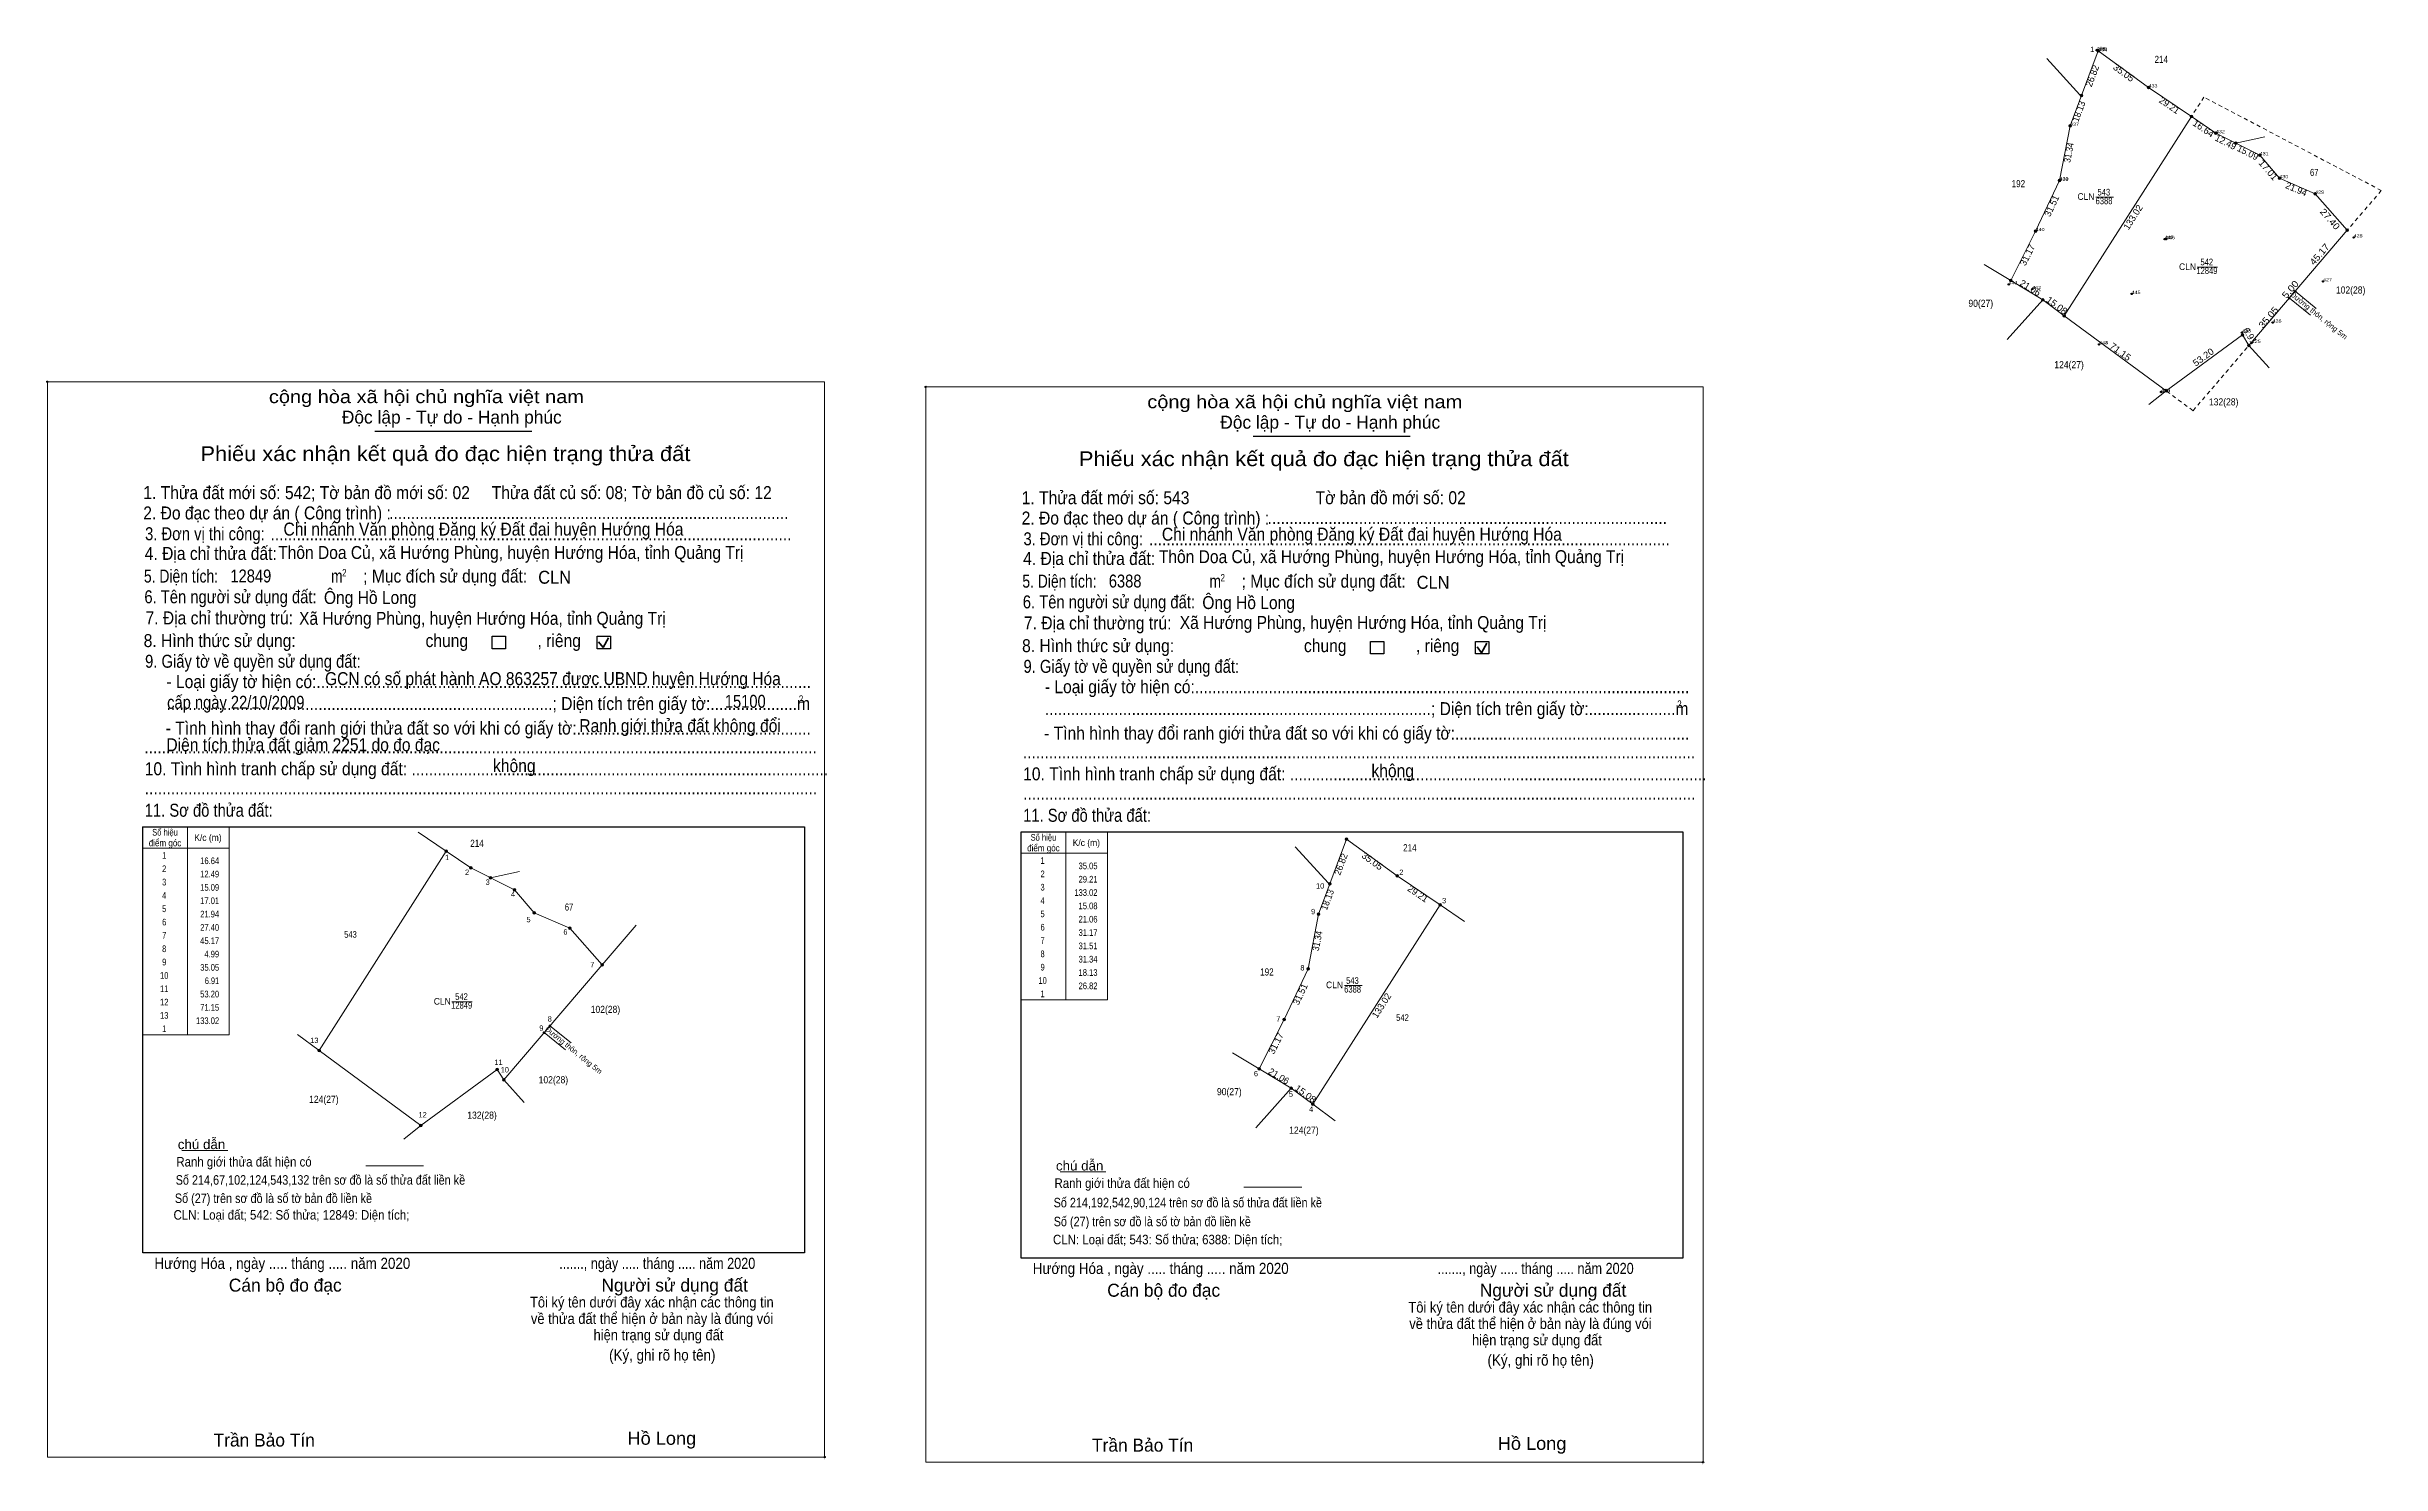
# Model space of a CAD drawing. Header units: metres. Extents: x 532767 to 534081, y 1851103 to 1851900.
import ezdxf
from ezdxf.enums import TextEntityAlignment as Align

# ---------------------------------------------------------------- set-up
doc = ezdxf.new("R2010")
doc.units = ezdxf.units.M
doc.header["$LTSCALE"] = 1.5
doc.header["$PDMODE"] = 32
doc.header["$PDSIZE"] = 0.75
doc.linetypes.add('SHORT_DASHED', pattern=[2.7, 1.5, -1.2])
for name, color, linetype, lineweight in [('10', 7, 'Continuous', 13), ('13', 7, 'Continuous', 13), ('17', 7, 'Continuous', 13), ('2', 7, 'Continuous', 25), ('4', 7, 'Continuous', 13), ('5', 7, 'Continuous', 13), ('6', 7, 'Continuous', 13), ('63', 7, 'Continuous', 13)]:
    doc.layers.add(name, color=color, linetype=linetype, lineweight=lineweight)
doc.layers.add('12', color=7, linetype='Continuous')
doc.layers.add('7', color=7, linetype='Continuous')

msp = doc.modelspace()

# ---------------------------------------------------------------- hatches: boundary and pattern name
at = {"layer": '4'}
for points in [[(534000.1, 1851846.21, 1), (533998.6, 1851846.21, 1)], [(533017.98, 1851432.93, 1), (533016.48, 1851432.93, 1)]]:
    msp.add_hatch(color=256, dxfattribs=at).paths.add_polyline_path(points)
at = {"layer": '5'}
for points in [[(533922.61, 1851898.12, 1), (533921.11, 1851898.12, 1)], [(533951.03, 1851877.61, 1), (533949.53, 1851877.61, 1)], [(533913.22, 1851873, 1), (533911.72, 1851873, 1)], [(533906.87, 1851856.02, 1), (533905.37, 1851856.02, 1)], [(533975.19, 1851861.19, 1), (533973.69, 1851861.19, 1)], [(533988.95, 1851851.83, 1), (533987.45, 1851851.83, 1)], [(534013.57, 1851839.41, 1), (534012.07, 1851839.41, 1)], [(533900.98, 1851825.24, 1), (533899.48, 1851825.24, 1)], [(534024.65, 1851826.5, 1), (534023.15, 1851826.5, 1)], [(534044.8, 1851817.81, 1), (534043.3, 1851817.81, 1)], [(533887.49, 1851796.76, 1), (533885.99, 1851796.76, 1)], [(534062.88, 1851797.22, 1), (534061.38, 1851797.22, 1)], [(533873.45, 1851768.93, 1), (533871.95, 1851768.93, 1)], [(533891.46, 1851758.02, 1), (533889.96, 1851758.02, 1)], [(534030.03, 1851759.1, 1), (534029.03, 1851759.1, 1)], [(534033.27, 1851762.89, 1), (534032.27, 1851762.89, 1)], [(533903.6, 1851749.08, 1), (533902.1, 1851749.08, 1)], [(534003.82, 1851738.31, 1), (534002.32, 1851738.31, 1)], [(534007.5, 1851732.46, 1), (534006, 1851732.46, 1)], [(533960.89, 1851706.89, 1), (533959.39, 1851706.89, 1)], [(533499.732, 1851454.599, 1), (533498.232, 1851454.599, 1)], [(532993.07, 1851447.91, 1), (532991.57, 1851447.91, 1)], [(533006.83, 1851438.55, 1), (533005.33, 1851438.55, 1)], [(533490.342, 1851429.479, 1), (533488.842, 1851429.479, 1)], [(533528.152, 1851434.089, 1), (533526.652, 1851434.089, 1)], [(533031.45, 1851426.13, 1), (533029.95, 1851426.13, 1)], [(533552.312, 1851417.669, 1), (533550.812, 1851417.669, 1)], [(533042.53, 1851413.22, 1), (533041.03, 1851413.22, 1)], [(533062.68, 1851404.53, 1), (533061.18, 1851404.53, 1)], [(533483.992, 1851412.499, 1), (533482.492, 1851412.499, 1)], [(533080.76, 1851383.94, 1), (533079.26, 1851383.94, 1)], [(533478.102, 1851381.719, 1), (533476.602, 1851381.719, 1)], [(533464.612, 1851353.239, 1), (533463.112, 1851353.239, 1)], [(533047.91, 1851345.82, 1), (533046.91, 1851345.82, 1)], [(533051.15, 1851349.61, 1), (533050.15, 1851349.61, 1)], [(532921.48, 1851335.8, 1), (532919.98, 1851335.8, 1)], [(533021.7, 1851325.03, 1), (533020.2, 1851325.03, 1)], [(533450.572, 1851325.409, 1), (533449.072, 1851325.409, 1)], [(533025.38, 1851319.18, 1), (533023.88, 1851319.18, 1)], [(533468.582, 1851314.499, 1), (533467.082, 1851314.499, 1)], [(533480.722, 1851305.559, 1), (533479.222, 1851305.559, 1)], [(532978.77, 1851293.61, 1), (532977.27, 1851293.61, 1)]]:
    msp.add_hatch(color=256, dxfattribs=at).paths.add_polyline_path(points)

# ---------------------------------------------------------------- linework, layer by layer
at = {"layer": '10'}
for p, q in [((533974.44, 1851861.19), (533902.85, 1851749.08)), ((534006.75, 1851732.46), (534062.13, 1851797.22)), ((533872.7, 1851768.93), (533890.71, 1851758.02)), ((534041.51, 1851749.41), (534029.53, 1851759.1)), ((534044.65, 1851753.29), (534032.77, 1851762.89)), ((532992.32, 1851447.91), (532920.73, 1851335.8)), ((533551.56, 1851417.67), (533479.97, 1851305.56)), ((533024.63, 1851319.18), (533080.01, 1851383.94)), ((533059.39, 1851336.13), (533047.41, 1851345.82)), ((533062.53, 1851340.01), (533050.65, 1851349.61)), ((533479.97, 1851305.56), (533492.63, 1851296.24))]:
    msp.add_line(p, q, dxfattribs=at)
for points in [[(533950.28, 1851877.61), (533921.86, 1851898.12), (533906.12, 1851856.02), (533900.23, 1851825.24), (533886.74, 1851796.76), (533872.7, 1851768.93)], [(533988.2, 1851851.83), (533974.44, 1851861.19), (533950.28, 1851877.61)], [(534062.13, 1851797.22), (534044.05, 1851817.81), (534023.9, 1851826.5), (534012.82, 1851839.41), (533988.2, 1851851.83)], [(533890.71, 1851758.02), (533902.85, 1851749.08), (533960.14, 1851706.89)], [(533960.14, 1851706.89), (534003.07, 1851738.31), (534006.75, 1851732.46)], [(533006.08, 1851438.55), (532992.32, 1851447.91), (532976.48, 1851458.67)], [(533527.4, 1851434.09), (533498.98, 1851454.6), (533483.24, 1851412.5), (533477.35, 1851381.72), (533463.86, 1851353.24), (533449.82, 1851325.41)], [(533080.01, 1851383.94), (533061.93, 1851404.53), (533041.78, 1851413.22), (533030.7, 1851426.13), (533006.08, 1851438.55)], [(533565.32, 1851408.31), (533551.56, 1851417.67), (533527.4, 1851434.09)], [(532908.59, 1851344.74), (532920.73, 1851335.8), (532978.02, 1851293.61)], [(532978.02, 1851293.61), (533020.95, 1851325.03), (533024.63, 1851319.18)], [(533449.82, 1851325.41), (533467.83, 1851314.5), (533479.97, 1851305.56)]]:
    msp.add_lwpolyline(points, dxfattribs=at)
at = {"layer": '13'}
for p, q in [((533920.63, 1851815.77), (533930.65, 1851815.77)), ((533977.56, 1851776.49), (533989.09, 1851776.49)), ((533497.75, 1851372.25), (533507.77, 1851372.25)), ((532995.44, 1851363.21), (533006.97, 1851363.21))]:
    msp.add_line(p, q, dxfattribs=at)
at = {"layer": '17'}
for p, q in [((532843.59, 1851279.58), (532869.39, 1851279.58)), ((533337.77, 1851267.56), (533363.57, 1851267.56))]:
    msp.add_line(p, q, dxfattribs=at)
at = {"layer": '2'}
for p, q in [((532952.06, 1851684.24), (533040.51, 1851684.24)), ((533446.39, 1851681.37), (533534.84, 1851681.37)), ((532821.46, 1851461.57), (533193.85, 1851461.57)), ((533193.85, 1851461.57), (533193.85, 1851221.86)), ((533315.79, 1851458.7), (533688.18, 1851458.7)), ((533688.18, 1851458.7), (533688.18, 1851218.99))]:
    msp.add_line(p, q, dxfattribs=at)
at = {"layer": '2', "lineweight": 35}
for p, q in [((533078.07, 1851565.68), (533080.56, 1851562.44)), ((533080.56, 1851562.44), (533083.59, 1851567.86)), ((533572.4, 1851562.81), (533574.89, 1851559.57)), ((533574.89, 1851559.57), (533577.92, 1851564.99))]:
    msp.add_line(p, q, dxfattribs=at)
at = {"layer": '2', "lineweight": 13}
for points in [[(532767.82, 1851711.99), (533205.24, 1851711.99), (533205.24, 1851106.98), (532767.82, 1851106.98)], [(533262.15, 1851709.12), (533699.57, 1851709.12), (533699.57, 1851104.11), (533262.15, 1851104.11)]]:
    msp.add_lwpolyline(points, close=True, dxfattribs=at)
at = {"layer": '2'}
for points in [[(533018.1, 1851568.79), (533025.62, 1851568.79), (533025.62, 1851561.79), (533018.1, 1851561.79)], [(533077.21, 1851568.79), (533084.72, 1851568.79), (533084.72, 1851561.79), (533077.21, 1851561.79)], [(533512.43, 1851565.92), (533519.95, 1851565.92), (533519.95, 1851558.92), (533512.43, 1851558.92)], [(533571.54, 1851565.92), (533579.05, 1851565.92), (533579.05, 1851558.92), (533571.54, 1851558.92)]]:
    msp.add_lwpolyline(points, close=True, dxfattribs=at)
for points in [[(533193.85, 1851221.86), (532821.46, 1851221.86), (532821.46, 1851461.57)], [(533688.18, 1851218.99), (533315.79, 1851218.99), (533315.79, 1851458.7)]]:
    msp.add_lwpolyline(points, dxfattribs=at)
for p in [(532767.82, 1851711.99), (533262.15, 1851709.12), (533205.24, 1851106.98), (533699.57, 1851104.11)]:
    msp.add_point(p, dxfattribs=at)
at = {"layer": '4'}
for p, q in [((534015.63, 1851849.74), (533999.35, 1851846.21)), ((533872.7, 1851768.93), (533857.74, 1851777.99)), ((533870.75, 1851735.81), (533890.71, 1851758.02)), ((534006.75, 1851732.46), (534018.23, 1851719.86)), ((533960.14, 1851706.89), (533950.51, 1851699.16)), ((532846.65, 1851344.57), (532846.65, 1851461.57)), ((533340.98, 1851458.7), (533340.98, 1851364.2)), ((533033.51, 1851436.46), (533017.23, 1851432.93)), ((533099.15, 1851406.3), (533080.01, 1851383.94)), ((533449.82, 1851325.41), (533434.86, 1851334.47)), ((533024.63, 1851319.18), (533036.11, 1851306.58)), ((533447.87, 1851292.29), (533467.83, 1851314.5)), ((532978.02, 1851293.61), (532968.39, 1851285.88))]:
    msp.add_line(p, q, dxfattribs=at)
at = {"layer": '4', "linetype": 'SHORT_DASHED'}
for p, q in [((534081.27, 1851819.58), (534062.13, 1851797.22)), ((533975.32, 1851695.71), (534006.75, 1851732.46)), ((533975.32, 1851695.71), (533960.14, 1851706.89))]:
    msp.add_line(p, q, dxfattribs=at)
at = {"layer": '4'}
for points in [[(533892.96, 1851893.89), (533911.63, 1851873.46), (533912.47, 1851873)], [(532846.65, 1851344.57), (532821.45, 1851344.57), (532821.45, 1851461.57), (532846.65, 1851461.57)], [(532846.65, 1851461.57), (532870.05, 1851461.57), (532870.05, 1851344.57), (532846.65, 1851344.57)], [(532821.45, 1851449.57), (532846.65, 1851449.57), (532870.05, 1851449.57)], [(533470.08, 1851450.37), (533488.75, 1851429.94), (533489.59, 1851429.48)]]:
    msp.add_lwpolyline(points, dxfattribs=at)
at = {"layer": '4', "linetype": 'SHORT_DASHED'}
msp.add_lwpolyline([(534081.27, 1851819.58), (533981.42, 1851872.13), (533974.44, 1851861.19)], dxfattribs=at)
at = {"layer": '4'}
for centre in [(533999.35, 1851846.21), (533017.23, 1851432.93)]:
    msp.add_circle(centre, 0.75, dxfattribs=at)
at = {"layer": '5'}
for centre in [(533921.86, 1851898.12), (533950.28, 1851877.61), (533912.47, 1851873), (533906.12, 1851856.02), (533974.44, 1851861.19), (533988.2, 1851851.83), (534012.82, 1851839.41), (533900.23, 1851825.24), (534023.9, 1851826.5), (534044.05, 1851817.81), (533886.74, 1851796.76), (534062.13, 1851797.22), (533872.7, 1851768.93), (533890.71, 1851758.02), (533902.85, 1851749.08), (534003.07, 1851738.31), (534006.75, 1851732.46), (533960.14, 1851706.89), (533498.982, 1851454.599), (532992.32, 1851447.91), (533006.08, 1851438.55), (533489.592, 1851429.479), (533527.402, 1851434.089), (533030.7, 1851426.13), (533551.562, 1851417.669), (533041.78, 1851413.22), (533061.93, 1851404.53), (533483.242, 1851412.499), (533080.01, 1851383.94), (533477.352, 1851381.719), (533463.862, 1851353.239), (532920.73, 1851335.8), (533020.95, 1851325.03), (533449.822, 1851325.409), (533024.63, 1851319.18), (533467.832, 1851314.499), (533479.972, 1851305.559), (532978.02, 1851293.61)]:
    msp.add_circle(centre, 0.75, dxfattribs=at)
at = {"layer": '5', "linetype": 'SHORT_DASHED'}
for centre in [(534029.53, 1851759.1), (534032.77, 1851762.89), (533047.41, 1851345.82), (533050.65, 1851349.61)]:
    msp.add_circle(centre, 0.5, dxfattribs=at)
at = {"layer": '6'}
for p, q in [((532947.03, 1851270.86), (532979.59, 1851270.86)), ((533441.21, 1851258.84), (533473.77, 1851258.84))]:
    msp.add_line(p, q, dxfattribs=at)
at = {"layer": '63'}
for points in [[(533340.98, 1851364.2), (533315.78, 1851364.2), (533315.78, 1851458.7), (533340.98, 1851458.7)], [(533340.98, 1851458.7), (533364.38, 1851458.7), (533364.38, 1851364.2), (533340.98, 1851364.2)], [(533315.78, 1851446.7), (533340.98, 1851446.7), (533364.38, 1851446.7)]]:
    msp.add_lwpolyline(points, dxfattribs=at)
at = {"layer": '7'}
for p in [(533920.98, 1851898.62), (533921.86, 1851898.12), (533922.02, 1851897.98), (533950.28, 1851877.61), (533906.12, 1851856.02), (533988.2, 1851851.83), (534012.82, 1851839.41), (533900.12, 1851825.07), (533900.23, 1851825.24), (534023.9, 1851826.5), (534044.05, 1851817.81), (533886.74, 1851796.76), (533959.33, 1851792.29), (533960.08, 1851792.16), (534065.69, 1851793.17), (533871.62, 1851766.79), (533884.81, 1851764.11), (533940.73, 1851761.37), (534048.46, 1851768.47), (534020.07, 1851745.26), (533922.44, 1851733.03), (533922.46, 1851733.04), (534002.87, 1851739.69), (534008.39, 1851733.84), (533957.33, 1851706.3), (533957.42, 1851706.13)]:
    msp.add_point(p, dxfattribs=at)

# ---------------------------------------------------------------- texts
at = {"layer": '12', "width": 1.25}
for s, p in [('436', (533920.98, 1851898.62)), ('436', (533920.98, 1851898.62)), ('435', (533921.86, 1851898.12)), ('435', (533921.86, 1851898.12)), ('434', (533922.02, 1851897.98)), ('434', (533922.02, 1851897.98)), ('433', (533950.28, 1851877.6)), ('433', (533950.28, 1851877.6)), ('437', (533906.12, 1851856.02)), ('437', (533906.12, 1851856.02)), ('432', (533988.2, 1851851.83)), ('432', (533988.2, 1851851.83)), ('431', (534012.82, 1851839.41)), ('431', (534012.82, 1851839.41)), ('438', (533900.12, 1851825.07)), ('438', (533900.12, 1851825.07)), ('439', (533900.23, 1851825.24)), ('439', (533900.23, 1851825.24)), ('430', (534023.9, 1851826.5)), ('430', (534023.9, 1851826.5)), ('429', (534044.05, 1851817.81)), ('429', (534044.05, 1851817.81)), ('440', (533886.74, 1851796.76)), ('440', (533886.74, 1851796.76)), ('447', (533959.34, 1851792.3)), ('447', (533959.34, 1851792.3)), ('446', (533960.08, 1851792.16)), ('446', (533960.08, 1851792.16)), ('428', (534065.69, 1851793.17)), ('428', (534065.69, 1851793.17)), ('441', (533871.62, 1851766.79)), ('441', (533871.62, 1851766.79)), ('442', (533884.81, 1851764.1)), ('442', (533884.81, 1851764.1)), ('445', (533940.73, 1851761.37)), ('445', (533940.73, 1851761.37)), ('427', (534048.46, 1851768.46)), ('427', (534048.46, 1851768.46)), ('426', (534020.07, 1851745.26)), ('426', (534020.07, 1851745.26)), ('444', (533922.44, 1851733.03)), ('444', (533922.44, 1851733.03)), ('443', (533922.46, 1851733.04)), ('443', (533922.46, 1851733.04)), ('448', (534002.87, 1851739.7)), ('448', (534002.87, 1851739.7)), ('425', (534008.39, 1851733.84)), ('425', (534008.39, 1851733.84)), ('449', (533957.34, 1851706.3)), ('449', (533957.34, 1851706.3)), ('450', (533957.42, 1851706.13)), ('450', (533957.42, 1851706.13))]:
    msp.add_text(s, height=1.8, dxfattribs=at).set_placement(p)
at = {"layer": '13'}
for s, width, p in [('CLN', 0.95, (533915.05, 1851814.34)), ('6388', 0.85, (533925.23, 1851811.88)), ('543', 0.85, (533925.135, 1851816.78)), ('CLN', 0.95, (533972.2, 1851774.84)), ('12849', 0.85, (533983.125, 1851772.59)), ('542', 0.85, (533983.03, 1851777.49)), ('543', 0.85, (532938.415, 1851399.19)), ('543', 0.85, (533502.255, 1851373.25)), ('CLN', 0.95, (532990.07, 1851361.54)), ('542', 0.85, (533000.9, 1851364.19)), ('CLN', 0.95, (533492.17, 1851370.81)), ('6388', 0.85, (533502.35, 1851368.35)), ('12849', 0.85, (533000.995, 1851359.29)), ('542', 0.85, (533530.44, 1851352.39))]:
    msp.add_text(s, height=3.75, dxfattribs=dict(at, width=width)).set_placement(p, align=Align.CENTER)
at = {"layer": '2'}
for s, height, width, p in [('cộng hòa xã hội chủ nghĩa việt nam', 7.301, 1.15, (532892.5, 1851699.97)), ('cộng hòa xã hội chủ nghĩa việt nam', 7.301, 1.15, (533386.83, 1851697.11)), ('1. Thửa đất mới số: 542; Tờ bản đồ mới số: 02     Thửa đất củ số: 08; Tờ bản đồ củ số: 12', 7.32, 0.9, (532821.78, 1851645.97)), ('2. Đo đạc theo dự án ( Công trình) : ', 7.306, 0.9, (532821.78, 1851634.53)), ('2. Đo đạc theo dự án ( Công trình) : ', 7.306, 0.9, (533316.11, 1851631.67)), ('1. Thửa đất mới số: 543                             Tờ bản đồ mới số: 02     ', 7.32, 0.9, (533316.11, 1851643.11)), ('3. Đơn vị thi công:', 7.306, 0.85, (532822.82, 1851622.85)), ('Chi nhánh Văn phòng Đăng ký Đất đai huyện Hướng Hóa', 7.3, 0.9, (532900.7, 1851625.45)), ('............................................................................................', 7.306, 0.9, (532960.18, 1851634.77)), ('3. Đơn vị thi công:', 7.306, 0.85, (533317.15, 1851619.99)), ('Chi nhánh Văn phòng Đăng ký Đất đai huyện Hướng Hóa', 7.3, 0.9, (533395.03, 1851622.59)), ('............................................................................................', 7.306, 0.9, (533454.51, 1851631.91)), ('4. Địa chỉ thửa đất:', 7.306, 0.9, (532822.62, 1851611.77)), ('........................................................................................................................', 7.306, 0.9, (532893.42, 1851622.85)), ('Thôn Doa Củ, xã Hướng Phùng, huyện Hướng Hóa, tỉnh Quảng Trị', 7.28, 0.9, (532897.71, 1851612.31)), ('4. Địa chỉ thửa đất:', 7.306, 0.9, (533316.95, 1851608.91)), ('........................................................................................................................', 7.306, 0.9, (533387.75, 1851619.99)), ('Thôn Doa Củ, xã Hướng Phùng, huyện Hướng Hóa, tỉnh Quảng Trị', 7.28, 0.9, (533393.31, 1851609.95)), ('5. Diện tích:', 7.306, 0.8, (532822.18, 1851599.01)), ('12849', 7.28, 0.85, (532870.82, 1851599.09)), ('m', 7.301, 0.8, (532927.46, 1851599.01)), ('2', 4.172, 0.8, (532933.7, 1851602.49)), ('; Mục đích sử dụng đất:', 7.301, 0.9, (532945.54, 1851599.01)), ('CLN', 7.28, 0.95, (533044.06, 1851598.37)), ('5. Diện tích:', 7.306, 0.8, (533316.51, 1851596.15)), ('6388', 7.28, 0.85, (533365.15, 1851596.23)), ('m', 7.301, 0.8, (533421.79, 1851596.15)), ('2', 4.172, 0.8, (533428.03, 1851599.63)), ('; Mục đích sử dụng đất:', 7.301, 0.9, (533439.87, 1851596.15)), ('CLN', 7.28, 0.95, (533538.39, 1851595.51)), ('6. Tên người sử dụng đất:', 7.306, 0.85, (532822.42, 1851587.37)), ('Ông Hồ Long', 7.28, 0.9, (532923.46, 1851586.97)), ('6. Tên người sử dụng đất:', 7.306, 0.85, (533316.75, 1851584.51)), ('Ông Hồ Long', 7.28, 0.9, (533417.79, 1851584.11)), ('7. Địa chỉ thường trú:', 7.306, 0.9, (532823.06, 1851575.49)), ('Xã Hướng Phùng, huyện Hướng Hóa, tỉnh Quảng Trị', 7.28, 0.9, (532909.47, 1851575.27)), ('7. Địa chỉ thường trú:', 7.306, 0.9, (533317.39, 1851572.63)), ('Xã Hướng Phùng, huyện Hướng Hóa, tỉnh Quảng Trị', 7.28, 0.9, (533405.07, 1851572.91)), ('8. Hình thức sử dụng:', 7.306, 0.9, (532822.02, 1851562.73)), ('chung                , riêng', 7.301, 0.9, (532980.66, 1851562.73)), ('8. Hình thức sử dụng:', 7.306, 0.9, (533316.35, 1851559.87)), ('chung                , riêng', 7.301, 0.9, (533474.99, 1851559.87)), ('9. Giấy tờ về quyền sử dụng đất:', 7.306, 0.85, (532822.82, 1851551.09)), ('     - Loại giấy tờ hiện có:..................................................................................................................', 7.301, 0.9, (532822.62, 1851539.65)), ('GCN có số phát hành AO 863257 được UBND huyện Hướng Hóa ', 7.28, 0.9, (532924.06, 1851541.33)), ('9. Giấy tờ về quyền sử dụng đất:', 7.306, 0.85, (533317.15, 1851548.23)), ('cấp ngày 22/10/2009', 7.28, 0.85, (532835.22, 1851528.01)), ('     .........................................................................................; Diện tích trên giấy tờ:....................m', 7.301, 0.9, (532822.62, 1851527.29)), ('15100', 7.28, 0.85, (533149.06, 1851528.57)), ('2', 4.172, 0.8, (533190.74, 1851531.41)), ('     - Loại giấy tờ hiện có:..................................................................................................................', 7.301, 0.9, (533316.95, 1851536.79)), ('     - Tình hình thay đổi ranh giới thửa đất so với khi có giấy tờ:......................................................', 7.301, 0.9, (532822.22, 1851513.53)), ('Ranh giới thửa đất không đổi', 7.28, 0.9, (533067.18, 1851514.89)), ('     .........................................................................................; Diện tích trên giấy tờ:....................m', 7.301, 0.9, (533316.95, 1851524.43)), ('2', 4.172, 0.8, (533685.07, 1851528.55)), ('Diện tích thửa đất giảm 2251 do đo đạc', 7.28, 0.9, (532834.82, 1851504.13)), ('     - Tình hình thay đổi ranh giới thửa đất so với khi có giấy tờ:......................................................', 7.301, 0.9, (533316.55, 1851510.67)), ('...........................................................................................................................................................', 7.301, 0.9, (532822.42, 1851502.93)), ('10. Tình hình tranh chấp sử dụng đất: ................................................................................................', 7.306, 0.9, (532822.62, 1851490.61)), ('không', 7.302, 0.9, (533018.62, 1851492.37)), ('...........................................................................................................................................................', 7.301, 0.9, (533316.75, 1851500.07)), ('10. Tình hình tranh chấp sử dụng đất: ................................................................................................', 7.306, 0.9, (533316.95, 1851487.75)), ('không', 7.302, 0.9, (533512.95, 1851489.51)), ('11. Sơ đồ thửa đất:', 7.306, 0.85, (532822.62, 1851467.29)), ('...........................................................................................................................................................', 7.301, 0.9, (532822.62, 1851479.81)), ('11. Sơ đồ thửa đất:', 7.306, 0.85, (533316.95, 1851464.43)), ('...........................................................................................................................................................', 7.301, 0.9, (533316.95, 1851476.95)), ('Hướng Hóa , ngày ..... tháng ..... năm 2020', 6.26, 0.9, (532828.06, 1851212.89)), ('......., ngày ..... tháng ..... năm 2020', 6.26, 0.85, (533055.86, 1851212.89)), ('Hướng Hóa , ngày ..... tháng ..... năm 2020', 6.26, 0.9, (533322.39, 1851210.03)), ('......., ngày ..... tháng ..... năm 2020', 6.26, 0.85, (533550.19, 1851210.03)), ('(Ký, ghi rõ họ tên)', 6.258, 0.9, (533083.94, 1851161.33)), ('(Ký, ghi rõ họ tên)', 6.258, 0.9, (533578.27, 1851158.47)), ('Hồ Long', 7.28, 1.05, (533094.3, 1851113.94)), ('Hồ Long', 7.28, 1.05, (533584.05, 1851111.08))]:
    msp.add_text(s, height=height, dxfattribs=dict(at, width=width)).set_placement(p)
for s, height, p in [('Độc lập - Tự do - Hạnh phúc', 7.301, (532933.54, 1851688.45)), ('Độc lập - Tự do - Hạnh phúc', 7.301, (533427.87, 1851685.59)), ('Cán bộ đo đạc', 7.302, (532869.94, 1851200.09)), ('Người sử dụng đất', 7.301, (533079.62, 1851200.09)), ('Cán bộ đo đạc', 7.302, (533364.27, 1851197.23)), ('Người sử dụng đất', 7.301, (533573.95, 1851197.23)), ('Trần Bảo Tín', 7.3, (532861.38, 1851112.93)), ('Trần Bảo Tín', 7.3, (533355.71, 1851110.07))]:
    msp.add_text(s, height=height, dxfattribs=at).set_placement(p)
for s, height, width, p in [('Phiếu xác nhận kết quả đo đạc hiện trạng thửa đất', 8.343, 1.1, (532991.825, 1851667.37)), ('Phiếu xác nhận kết quả đo đạc hiện trạng thửa đất', 8.343, 1.1, (533486.16, 1851664.51)), ('Tôi ký tên dưới đây xác nhận các thông tin', 6.032, 0.9, (533107.995, 1851191.17)), ('Tôi ký tên dưới đây xác nhận các thông tin', 6.032, 0.9, (533602.32, 1851188.31)), ('về thửa đất thể hiện ở bản này là đúng vói', 6.032, 0.9, (533108.125, 1851181.93)), ('hiện trạng sử dụng đất', 6.032, 0.9, (533111.75, 1851172.73)), ('về thửa đất thể hiện ở bản này là đúng vói', 6.032, 0.9, (533602.45, 1851179.07)), ('hiện trạng sử dụng đất', 6.032, 0.9, (533606.08, 1851169.87))]:
    msp.add_text(s, height=height, dxfattribs=dict(at, width=width)).set_placement(p, align=Align.CENTER)
for p in [(533205.164, 1851105.81), (533699.494, 1851102.95)]:
    msp.add_text('.', height=2.087, dxfattribs=at).set_placement(p, align=Align.CENTER)
at = {"layer": '4'}
for s, height, width, p in [(' 1', 3, 0.9, (533919.76, 1851897.5)), ('16.64', 3.75, 0.85, (532864.49, 1851440.62)), (' 1', 3, 0.9, (532993.9, 1851442.84)), ('12.49', 3.75, 0.85, (532864.49, 1851433.12)), ('15.09', 3.75, 0.85, (532864.49, 1851425.62)), (' 2', 3, 0.9, (533005.18, 1851434.54)), (' 3', 3, 0.95, (533016.75, 1851428.96)), (' 10', 3, 0.95, (533486.4, 1851426.86)), (' 2', 3, 0.9, (533530.94, 1851434.53)), ('17.01', 3.75, 0.85, (532864.49, 1851418.12)), (' 4', 3, 0.95, (533031.03, 1851422.23)), (' 3', 3, 0.95, (533555.03, 1851418.6)), ('21.94', 3.75, 0.85, (532864.49, 1851410.62)), ('27.40', 3.75, 0.85, (532864.49, 1851403.12)), (' 5', 3, 0.9, (533039.74, 1851407.93)), (' 6', 3, 0.95, (533060.53, 1851400.92)), (' 9', 3, 0.95, (533481.3, 1851412.43)), ('45.17', 3.75, 0.85, (532864.49, 1851395.62)), ('4.99', 3.75, 0.85, (532864.49, 1851388.12)), ('35.05', 3.75, 0.85, (532864.49, 1851380.62)), ('6.91', 3.75, 0.8, (532864.49, 1851373.12)), (' 7', 3, 0.95, (533075.67, 1851382.61)), (' 8', 3, 0.95, (533475.27, 1851380.78)), ('53.20', 3.75, 0.85, (532864.49, 1851365.62)), ('133.02', 3.75, 0.85, (532864.49, 1851350.62)), ('71.15', 3.75, 0.85, (532864.49, 1851358.12)), (' 8', 3, 0.95, (533051.72, 1851352.01)), (' 7', 3, 0.95, (533461.74, 1851352.07)), (' 13', 3, 0.95, (532920.37, 1851339.97)), (' 9', 3, 0.95, (533047, 1851346.86)), (' 11', 3, 0.9, (533023.98, 1851327.69)), (' 10', 3, 0.95, (533027.56, 1851323.41)), (' 6', 3, 0.95, (533449.11, 1851321.28)), (' 5', 3, 0.9, (533468.79, 1851309.71)), (' 12', 3, 0.95, (532981.32, 1851298.09)), (' 4', 3, 0.95, (533480.15, 1851301.21))]:
    msp.add_text(s, height=height, dxfattribs=dict(at, width=width)).set_placement(p, align=Align.RIGHT)
for s, height, width, p in [('214', 4, 0.85, (533957.455, 1851891.37)), ('192', 4, 0.85, (533877.025, 1851821.47)), ('67', 4, 0.8, (534043.53, 1851827.75)), ('90(27)', 4, 0.9, (533855.865, 1851754.13)), ('102(28)', 4, 0.9, (534064.015, 1851761.62)), ('124(27)', 4, 0.9, (533905.555, 1851719.6)), ('132(28)', 4, 0.9, (533992.555, 1851698.68)), ('Số hiệu', 3.75, 0.85, (532834.04, 1851456.67)), ('K/c (m)', 3.75, 0.95, (532858.19, 1851453.67)), ('điểm góc', 3.75, 0.9, (532834.045, 1851450.67)), (' 1', 3.75, 0.75, (532832.99, 1851443.62)), ('214', 4, 0.85, (533009.605, 1851450.33)), ('214', 4, 0.85, (533534.575, 1851447.84)), (' 3', 3.75, 0.8, (532832.995, 1851428.62)), (' 2', 3.75, 0.85, (532832.99, 1851436.12)), (' 4', 3.75, 0.85, (532832.99, 1851421.12)), (' 5', 3.75, 0.8, (532832.985, 1851413.62)), ('67', 4, 0.8, (533061.4, 1851414.45)), (' 6', 3.75, 0.85, (532832.99, 1851406.12)), (' 8', 3.75, 0.8, (532832.99, 1851391.12)), (' 7', 3.75, 0.8, (532832.99, 1851398.62)), (' 10', 3.75, 0.85, (532832.99, 1851376.12)), (' 9', 3.75, 0.85, (532832.99, 1851383.62)), ('192', 4, 0.85, (533454.145, 1851377.94)), (' 12', 3.75, 0.85, (532832.99, 1851361.12)), (' 11', 3.75, 0.8, (532832.99, 1851368.62)), (' 13', 3.75, 0.85, (532832.985, 1851353.62)), ('102(28)', 4, 0.9, (533081.885, 1851356.89)), (' 1', 3.75, 0.75, (532832.99, 1851346.12)), ('102(28)', 4, 0.9, (533052.595, 1851317.29)), ('90(27)', 4, 0.9, (533432.985, 1851310.6)), ('124(27)', 4, 0.9, (532923.425, 1851306.3)), ('132(28)', 4, 0.9, (533012.425, 1851297.39)), ('124(27)', 4, 0.9, (533474.955, 1851288.94))]:
    msp.add_text(s, height=height, dxfattribs=dict(at, width=width)).set_placement(p, align=Align.CENTER)
for s, rotation, width, p in [('16.64', 325.775, 1.05, (533980.13, 1851852.908)), ('17.01', 310.638, 1.05, (534016.212, 1851829.891)), ('27.40', 311.286, 1.1, (534050.977, 1851802.292)), ('45.17', 49.462, 1.1, (534047.922, 1851782.481)), ('5.00', 49.473, 1.15, (534031.479, 1851762.712)), ('35.05', 49.466, 1.1, (534019.178, 1851746.996)), ('71.15', 323.631, 1.05, (533933.323, 1851727.372)), ('53.20', 36.2, 1.05, (533982.198, 1851724.331))]:
    msp.add_text(s, height=3.75, rotation=rotation, dxfattribs=dict(at, width=width)).set_placement(p, align=Align.CENTER)
for s, height, rotation, p in [('12.49', 3.75, 333.25, (533992.841, 1851845.101)), ('15.09', 3.75, 333.214, (534005.29, 1851839.278)), ('21.94', 3.75, 336.671, (534032.722, 1851818.629)), ('133.02', 3.75, 57.439, (533943.124, 1851803.581)), ('Đường thôn, rộng 5m', 3, 321.059, (534045.237, 1851748.071)), ('6.91', 3.75, 302.172, (534005.776, 1851736.943)), ('133.02', 3.75, 57.439, (533520.244, 1851360.051)), ('Đường thôn, rộng 5m', 3, 321.059, (533063.112, 1851334.767))]:
    msp.add_text(s, height=height, rotation=rotation, dxfattribs=at).set_placement(p, align=Align.CENTER)
at = {"layer": '6'}
for s, height, width, p in [('chú dẫn', 5.346, 1.05, (532841.22, 1851280.28)), ('Ranh giới thửa đất hiện có ', 5.346, 0.9, (532840.42, 1851270.48)), ('chú dẫn', 5.346, 1.05, (533335.41, 1851268.25)), ('Số 214,67,102,124,543,132 trên sơ đồ là số thửa đất liền kề', 5.36, 0.85, (532840.06, 1851260.25)), ('Ranh giới thửa đất hiện có ', 5.346, 0.9, (533334.61, 1851258.45)), ('CLN: Loại đất; 542: Số thửa; 12849: Diện tích;', 5.36, 0.9, (532838.83, 1851240.59)), ('Số (27) trên sơ đồ là số tờ bản đồ liền kề', 5.36, 0.85, (532839.58, 1851249.94)), ('Số 214,192,542,90,124 trên sơ đồ là số thửa đất liền kề', 5.36, 0.85, (533334.1, 1851247.51)), ('CLN: Loại đất; 543: Số thửa; 6388: Diện tích;', 5.36, 0.9, (533333.74, 1851226.72)), ('Số (27) trên sơ đồ là số tờ bản đồ liền kề', 5.36, 0.85, (533334.16, 1851236.87))]:
    msp.add_text(s, height=height, dxfattribs=dict(at, width=width)).set_placement(p)
at = {"layer": '63'}
for s, rotation, p in [('26.82', 69.504, (533920.403, 1851883.438)), ('29.21', 325.799, (533960.961, 1851865.936)), ('31.51', 64.655, (533897.495, 1851810.162)), ('31.17', 63.229, (533883.781, 1851782.47)), ('21.06', 328.794, (533882.749, 1851763.24)), ('26.82', 69.504, (533497.523, 1851439.908)), ('29.21', 325.799, (533538.081, 1851422.406)), ('31.51', 64.655, (533474.615, 1851366.632)), ('31.17', 63.229, (533460.901, 1851338.94)), ('21.06', 328.794, (533459.869, 1851319.71))]:
    msp.add_text(s, height=3.75, rotation=rotation, dxfattribs=at).set_placement(p, align=Align.CENTER)
for s, rotation, width, p in [('35.05', 324.183, 1.05, (533935.238, 1851884.331)), ('18.13', 69.496, 0.95, (533912.81, 1851863.448)), ('31.34', 79.167, 0.9, (533907.223, 1851840.583)), ('15.08', 323.632, 1.05, (533897.608, 1851753.438)), ('35.05', 324.183, 1.05, (533512.358, 1851440.801)), ('18.13', 69.496, 0.95, (533489.93, 1851419.918)), ('31.34', 79.167, 0.9, (533484.343, 1851397.053)), ('15.08', 323.632, 1.05, (533474.728, 1851309.908))]:
    msp.add_text(s, height=3.75, rotation=rotation, dxfattribs=dict(at, width=width)).set_placement(p, align=Align.CENTER)
for s, width, p in [('Số hiệu', 0.85, (533328.36, 1851453.8)), ('điểm góc', 0.9, (533328.365, 1851447.8)), (' 1', 0.75, (533327.31, 1851440.75)), ('K/c (m)', 0.95, (533352.51, 1851450.8)), (' 3', 0.8, (533327.315, 1851425.75)), (' 2', 0.85, (533327.31, 1851433.25)), (' 4', 0.85, (533327.31, 1851418.25)), (' 5', 0.8, (533327.305, 1851410.75)), (' 6', 0.85, (533327.31, 1851403.25)), (' 8', 0.8, (533327.31, 1851388.25)), (' 7', 0.8, (533327.31, 1851395.75)), (' 10', 0.85, (533327.31, 1851373.25)), (' 9', 0.85, (533327.31, 1851380.75)), (' 1', 0.75, (533327.31, 1851365.75))]:
    msp.add_text(s, height=3.75, dxfattribs=dict(at, width=width)).set_placement(p, align=Align.CENTER)
at = {"layer": '63', "width": 0.85}
for s, p in [('35.05', (533358.81, 1851437.75)), ('29.21', (533358.81, 1851430.25)), ('133.02', (533358.81, 1851422.75)), ('15.08', (533358.81, 1851415.25)), ('31.17', (533358.81, 1851400.25)), ('21.06', (533358.81, 1851407.75)), ('31.51', (533358.81, 1851392.75)), ('31.34', (533358.81, 1851385.25)), ('18.13', (533358.81, 1851377.75)), ('26.82', (533358.81, 1851370.25))]:
    msp.add_text(s, height=3.75, dxfattribs=at).set_placement(p, align=Align.RIGHT)

doc.saveas('drawing.dxf')
